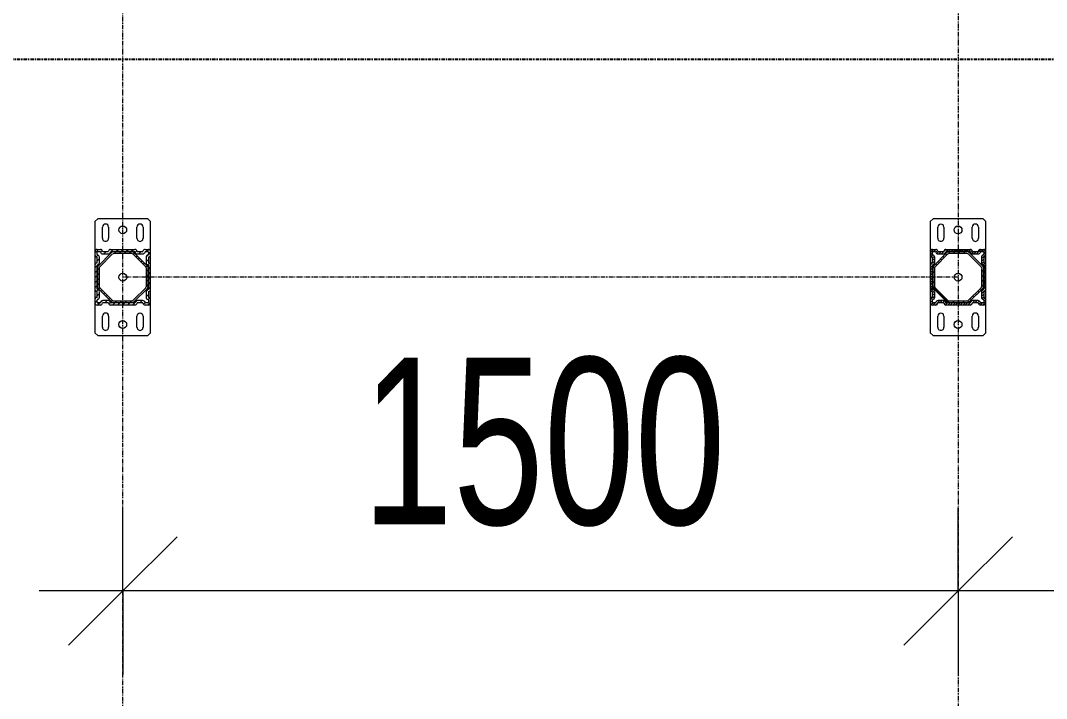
# Model space of a CAD drawing. Header units: millimetres. Extents: x 2179 to 44859, y 3478 to 159868.
# Drawn here: x 32828 to 34670, y 145841 to 147060 of the extents above; entities that cross this region are included whole.
import ezdxf

# ---------------------------------------------------------------- set-up
doc = ezdxf.new("R2010")
doc.units = ezdxf.units.MM
doc.linetypes.add('1_Čerchovaná 6_0mm', pattern=[12, 6, -3, 0, -3])
doc.linetypes.add('IMPORT-PHANTOM2', pattern=[14.732, 8.128, -1.524, 1.016, -1.524, 1.016, -1.524])
for name, color, linetype, lineweight in [('0-1', 7, 'IMPORT-PHANTOM2', 9), ('0-2', 7, 'Continuous', 9), ('2966-1_navrh dispozice stroju-HK_dwg-1', 7, 'Continuous', 9), ('A-ANNO-DIMS', 7, 'Continuous', 9), ('A-ANNO-DIMS-150', 7, 'Continuous', 9)]:
    doc.layers.add(name, color=color, linetype=linetype, lineweight=lineweight)
doc.layers.add('S-GRID-1', color=9, linetype='1_Čerchovaná 6_0mm', lineweight=25, true_color=0x808080)
doc.styles.add('Arial_1', font='arial.ttf', dxfattribs={"width": 0.7, "height": 300})
doc.dimstyles.new('Vnitřní_-_průhledné', dxfattribs={"dimscale": 304.8, "dimtxt": 306.07782, "dimasz": 0.639764, "dimexe": 0.492126, "dimexo": 0.0625, "dimgap": 0.098425, "dimtad": 1, "dimdec": 0, "dimrnd": 5, "dimzin": 0, "dimdsep": 46, "dimtxsty": 'Arial_1', "dimblk1": 'OBLIQUE', "dimblk2": 'OBLIQUE', "dimsah": 1, "dimcen": 0.09, "dimdle": 0.492126, "dimazin": 0, "dimtfac": 1, "dimtdec": 4, "dimtix": 1, "dimtmove": 0, "dimatfit": 3, "dimfxl": 0.492126, "dimfxlon": 1, "dimtvp": 1, "dimtolj": 1, "dimtzin": 0, "dimarcsym": 2})

# ---------------------------------------------------------------- blocks, each defined once
blk = doc.blocks.new('2966-1_navrh dispozice stroju-HK_dwg__X1479-903054-1NP _ stroje - KOTVÍCÍ BODY')
at = {"layer": '0-2'}
for p, q in [((-23587.5, 16895.5), (-23589.6, 16897.6)), ((-23583, 16900), (-23585.1, 16902.1)), ((-23578.5, 16904.4), (-23580.6, 16906.6)), ((-23570.5, 16905.4), (-23573.5, 16908.4)), ((-23561.5, 16905.4), (-23564.5, 16908.4)), ((-23552.6, 16905.4), (-23555.6, 16908.4)), ((-23543.5, 16905.4), (-23546.6, 16908.4)), ((-23602.4, 16874.5), (-23605.4, 16877.5)), ((-23601, 16882), (-23603.1, 16884.1)), ((-23596.5, 16886.5), (-23598.6, 16888.6)), ((-23592, 16891), (-23594.1, 16893.1)), ((-23514.4, 16876.3), (-23517.4, 16879.3)), ((-23602.4, 16865.5), (-23605.4, 16868.5)), ((-23602.4, 16856.5), (-23605.4, 16859.5)), ((-23514.4, 16867.3), (-23517.4, 16870.3)), ((-23514.4, 16858.3), (-23517.4, 16861.3)), ((-23602.4, 16847.5), (-23605.4, 16850.5)), ((-23520.8, 16837.7), (-23522.9, 16839.9)), ((-23516.3, 16842.2), (-23518.4, 16844.4)), ((-23514.4, 16849.3), (-23517.4, 16852.3)), ((-23572.3, 16817.4), (-23575.3, 16820.4)), ((-23563.4, 16817.4), (-23566.4, 16820.4)), ((-23554.4, 16817.4), (-23557.4, 16820.4)), ((-23545.4, 16817.4), (-23548.4, 16820.4)), ((-23538.7, 16819.8), (-23540.9, 16821.9)), ((-23534.2, 16824.3), (-23536.4, 16826.4)), ((-23529.8, 16828.7), (-23531.9, 16830.9)), ((-23525.3, 16833.2), (-23527.4, 16835.4))]:
    blk.add_line(p, q, dxfattribs=at)
blk = doc.blocks.new('2966-1_navrh dispozice stroju-HK_dwg__X1480-903055-1NP _ stroje - KOTVÍCÍ BODY')
at = {"layer": '0-2'}
for p, q in [((-23601, 16908.9), (-23605, 16912.9)), ((-23574, 16908.9), (-23578, 16912.9)), ((-23565, 16908.9), (-23569, 16912.9)), ((-23556.1, 16908.9), (-23560.1, 16912.9)), ((-23547.1, 16908.9), (-23551.1, 16912.9)), ((-23534.1, 16905), (-23542.1, 16912.9)), ((-23509.9, 16907.7), (-23515.2, 16912.9)), ((-23605.9, 16904.9), (-23609.9, 16908.9)), ((-23601.9, 16891.9), (-23605.9, 16895.9)), ((-23597.2, 16905.2), (-23599.7, 16907.7)), ((-23588, 16904.9), (-23592, 16908.9)), ((-23582, 16907.9), (-23585.1, 16911)), ((-23525.1, 16904.9), (-23529.1, 16908.9)), ((-23519.7, 16908.5), (-23522.7, 16911.5)), ((-23513.9, 16893.7), (-23517.9, 16897.7)), ((-23511.3, 16900.1), (-23514.3, 16903.1)), ((-23605.9, 16878), (-23609.9, 16882)), ((-23604.2, 16885.3), (-23607.4, 16888.4)), ((-23509.9, 16880.7), (-23517.9, 16888.7)), ((-23509.9, 16871.8), (-23513.9, 16875.8)), ((-23605.9, 16869), (-23609.9, 16873)), ((-23605.9, 16860), (-23609.9, 16864)), ((-23509.9, 16862.8), (-23513.9, 16866.8)), ((-23509.9, 16853.8), (-23513.9, 16857.8)), ((-23605.9, 16851), (-23609.9, 16855)), ((-23605.9, 16842), (-23609.9, 16846)), ((-23602.1, 16838.3), (-23604.6, 16840.8)), ((-23511.8, 16837.8), (-23514.9, 16840.9)), ((-23509.9, 16844.8), (-23513.9, 16848.8)), ((-23604.9, 16823), (-23608, 16826.2)), ((-23601.9, 16829.1), (-23605.9, 16833.1)), ((-23589.8, 16816.9), (-23593.8, 16820.9)), ((-23582.1, 16818.2), (-23584.6, 16820.7)), ((-23526.9, 16816.9), (-23530.9, 16820.9)), ((-23513.9, 16830.9), (-23517.9, 16834.9)), ((-23515.1, 16823.1), (-23517.7, 16825.7)), ((-23509.9, 16817.9), (-23513.9, 16821.9)), ((-23603.8, 16812.9), (-23609.9, 16819.1)), ((-23596.7, 16814.9), (-23599.8, 16818)), ((-23576.8, 16812.9), (-23580.8, 16816.9)), ((-23567.8, 16812.9), (-23571.8, 16816.9)), ((-23558.9, 16812.9), (-23562.9, 16816.9)), ((-23549.9, 16812.9), (-23553.9, 16816.9)), ((-23540.9, 16812.9), (-23544.9, 16816.9)), ((-23534.4, 16815.4), (-23537.6, 16818.6)), ((-23513.9, 16812.9), (-23517.9, 16816.9))]:
    blk.add_line(p, q, dxfattribs=at)
blk = doc.blocks.new('2966-1_navrh dispozice stroju-HK_dwg__X1483-903058-1NP _ stroje - KOTVÍCÍ BODY')
at = {"layer": '0-2'}
for p, q in [((-23572.8, 18405.4), (-23569.8, 18408.4)), ((-23563.8, 18405.4), (-23560.8, 18408.4)), ((-23554.8, 18405.4), (-23551.8, 18408.4)), ((-23545.9, 18405.4), (-23542.9, 18408.4)), ((-23539.6, 18402.7), (-23537.5, 18404.9)), ((-23535.1, 18398.3), (-23533, 18400.4)), ((-23530.6, 18393.8), (-23528.5, 18395.9)), ((-23526.1, 18389.3), (-23524, 18391.4)), ((-23521.6, 18384.8), (-23519.5, 18386.9)), ((-23605.4, 18372.9), (-23602.4, 18375.9)), ((-23517.5, 18379.9), (-23515.1, 18382.4)), ((-23517.4, 18371.1), (-23514.4, 18374.1)), ((-23605.4, 18363.9), (-23602.4, 18366.9)), ((-23605.4, 18354.9), (-23602.4, 18357.9)), ((-23517.4, 18362.1), (-23514.4, 18365.1)), ((-23517.4, 18353.1), (-23514.4, 18356.1)), ((-23605.4, 18345.9), (-23602.4, 18348.9)), ((-23601.8, 18340.5), (-23599.7, 18342.6)), ((-23597.3, 18336), (-23595.2, 18338.1)), ((-23592.8, 18331.5), (-23590.7, 18333.7)), ((-23544.1, 18317.4), (-23514.4, 18347.1)), ((-23588.3, 18327), (-23586.2, 18329.2)), ((-23583.9, 18322.6), (-23581.7, 18324.7)), ((-23579.3, 18318.1), (-23576.8, 18320.6)), ((-23571, 18317.4), (-23568, 18320.4)), ((-23562, 18317.4), (-23559, 18320.4)), ((-23553, 18317.4), (-23550, 18320.4))]:
    blk.add_line(p, q, dxfattribs=at)
blk = doc.blocks.new('2966-1_navrh dispozice stroju-HK_dwg__X1484-903059-1NP _ stroje - KOTVÍCÍ BODY')
at = {"layer": '0-2'}
for p, q in [((-23605.9, 18404.6), (-23609.9, 18408.6)), ((-23605.5, 18408.7), (-23608.6, 18411.8)), ((-23601.3, 18408.9), (-23605.3, 18412.9)), ((-23592.8, 18404.9), (-23600.8, 18412.9)), ((-23597.7, 18405.4), (-23599.5, 18407.2)), ((-23588.3, 18404.9), (-23592.3, 18408.9)), ((-23584.2, 18405.3), (-23587.8, 18408.9)), ((-23582.1, 18407.7), (-23585.2, 18410.8)), ((-23578.8, 18408.9), (-23582.7, 18412.8)), ((-23574.3, 18408.9), (-23578.3, 18412.9)), ((-23569.8, 18408.9), (-23573.8, 18412.9)), ((-23565.3, 18408.9), (-23569.3, 18412.9)), ((-23560.9, 18408.9), (-23564.9, 18412.9)), ((-23556.4, 18408.9), (-23560.4, 18412.9)), ((-23551.9, 18408.9), (-23555.9, 18412.9)), ((-23547.4, 18408.9), (-23551.4, 18412.9)), ((-23542.9, 18408.9), (-23546.9, 18412.9)), ((-23534.5, 18405), (-23542.4, 18412.9)), ((-23529.9, 18404.9), (-23537.9, 18412.9)), ((-23525.4, 18404.9), (-23529.4, 18408.9)), ((-23521.6, 18405.6), (-23524.9, 18408.9)), ((-23519.9, 18408.4), (-23522.9, 18411.4)), ((-23516, 18408.9), (-23519.9, 18412.9)), ((-23509.9, 18407.4), (-23515.5, 18412.9)), ((-23509.9, 18402.9), (-23513.9, 18406.9)), ((-23601.9, 18396.1), (-23609.9, 18404.1)), ((-23604.4, 18385.2), (-23607.6, 18388.3)), ((-23601.9, 18391.6), (-23605.9, 18395.6)), ((-23602.2, 18387.4), (-23605.9, 18391.1)), ((-23602.8, 18401.5), (-23603.4, 18402.1)), ((-23513.9, 18393.4), (-23517.9, 18397.4)), ((-23509.9, 18385), (-23517.9, 18392.9)), ((-23509.9, 18380.4), (-23517.9, 18388.4)), ((-23513.9, 18397.9), (-23517.2, 18401.2)), ((-23511.5, 18400), (-23514.5, 18403)), ((-23605.9, 18377.7), (-23609.9, 18381.7)), ((-23605.9, 18373.2), (-23609.9, 18377.2)), ((-23605.9, 18368.7), (-23609.9, 18372.7)), ((-23605.9, 18364.2), (-23609.9, 18368.2)), ((-23605.9, 18382.2), (-23609.7, 18385.9)), ((-23509.9, 18376), (-23513.9, 18380)), ((-23509.9, 18371.5), (-23513.9, 18375.5)), ((-23509.9, 18367), (-23513.9, 18371)), ((-23605.9, 18359.7), (-23609.9, 18363.7)), ((-23605.9, 18355.2), (-23609.9, 18359.2)), ((-23605.9, 18350.7), (-23609.9, 18354.7)), ((-23605.9, 18346.2), (-23609.9, 18350.2)), ((-23509.9, 18362.5), (-23513.9, 18366.5)), ((-23509.9, 18358), (-23513.9, 18362)), ((-23509.9, 18353.5), (-23513.9, 18357.5)), ((-23509.9, 18349), (-23513.9, 18353)), ((-23605.9, 18341.7), (-23609.9, 18345.7)), ((-23601.9, 18333.2), (-23609.9, 18341.2)), ((-23601.9, 18328.8), (-23605.9, 18332.8)), ((-23602, 18337.8), (-23605.1, 18340.9)), ((-23513.9, 18330.6), (-23517.9, 18334.6)), ((-23513.9, 18335.1), (-23517.5, 18338.7)), ((-23512, 18337.6), (-23515.1, 18340.8)), ((-23509.9, 18344.5), (-23513.9, 18348.5)), ((-23510, 18340.2), (-23513.9, 18344)), ((-23605.9, 18319.3), (-23609.9, 18323.2)), ((-23604, 18312.9), (-23609.9, 18318.8)), ((-23605.1, 18323), (-23608.2, 18326)), ((-23602.5, 18324.8), (-23605.9, 18328.3)), ((-23599.6, 18313), (-23603.6, 18316.9)), ((-23596.8, 18314.7), (-23599.9, 18317.7)), ((-23594.6, 18316.9), (-23598, 18320.4)), ((-23590.1, 18316.9), (-23594.1, 18320.9)), ((-23581.6, 18312.9), (-23589.6, 18320.9)), ((-23581.9, 18317.8), (-23585, 18320.9)), ((-23577.1, 18312.9), (-23581.1, 18317)), ((-23572.6, 18312.9), (-23576.6, 18316.9)), ((-23568.1, 18312.9), (-23572.1, 18316.9)), ((-23563.6, 18312.9), (-23567.6, 18316.9)), ((-23559.1, 18312.9), (-23563.1, 18316.9)), ((-23554.7, 18312.9), (-23558.7, 18316.9)), ((-23550.2, 18312.9), (-23554.2, 18316.9)), ((-23545.7, 18312.9), (-23549.7, 18316.9)), ((-23541.2, 18312.9), (-23545.2, 18316.9)), ((-23536.9, 18313.2), (-23540.7, 18316.9)), ((-23534.5, 18315.2), (-23537.7, 18318.4)), ((-23531.7, 18316.9), (-23535.4, 18320.7)), ((-23527.2, 18316.9), (-23531.2, 18320.9)), ((-23518.7, 18312.9), (-23526.7, 18320.9)), ((-23520.8, 18319.5), (-23521.3, 18320)), ((-23514.2, 18312.9), (-23518.2, 18316.9)), ((-23509.9, 18322.1), (-23517.9, 18330.1)), ((-23515.6, 18323.3), (-23517.5, 18325.2)), ((-23511, 18314.2), (-23514.1, 18317.3)), ((-23509.9, 18317.6), (-23513.9, 18321.6))]:
    blk.add_line(p, q, dxfattribs=at)
blk = doc.blocks.new('2966-1_navrh dispozice stroju-HK_dwg-867852-1NP _ stroje - KOTVÍCÍ BODY')
at = {"layer": '0-1'}
blk.add_line((-10732.1, 27876.3), (-11504.9, 26590.7), dxfattribs=at)
at = {"layer": '0-1', "flags": 128}
blk.add_lwpolyline([(-12082, 28687.7), (-4082.9, 23879.4), (-4858.3, 22595.4), (-12854.8, 27402.1), (-12082, 28687.7), (-11482.8, 29684.5)], dxfattribs=at)
at = {"layer": '0-2'}
for p, q in [((-10790.5, 27954), (-10773.3, 27943.7)), ((-10779, 27934.2), (-10796.1, 27944.5)), ((-10757.8, 27922.9), (-10753.4, 27930.3)), ((-10754.3, 27936.5), (-10751.3, 27941.5)), ((-10750.4, 27935.1), (-10748.4, 27938.6)), ((-10747, 27938.9), (-10743.5, 27936.8)), ((-10741.4, 27930.9), (-10732.7, 27925.7)), ((-10738.7, 27933.9), (-10731.3, 27929.5)), ((-10786.2, 27883.4), (-10763.7, 27920.7)), ((-10782.4, 27882), (-10760.7, 27918)), ((-10762.3, 27914.5), (-10780, 27885)), ((-10760.3, 27911.9), (-10776.8, 27884.5)), ((-10726.4, 27924.6), (-10759.8, 27916.3)), ((-10726.9, 27921.4), (-10757.9, 27913.7)), ((-10754.7, 27920.2), (-10749.5, 27928.8)), ((-10726.5, 27926.6), (-10690.4, 27904.9)), ((-10696.6, 27904.5), (-10723.9, 27920.9)), ((-10693.9, 27906.4), (-10723.4, 27924.2)), ((-10822.4, 27900.8), (-10805.3, 27890.5)), ((-10687, 27871.1), (-10694.7, 27902.1)), ((-10683.8, 27870.6), (-10692.1, 27904)), ((-10688.2, 27898.9), (-10679.6, 27893.7)), ((-10685.5, 27902), (-10678.2, 27897.5)), ((-10673.3, 27894.6), (-10669.9, 27892.5)), ((-10620.7, 27867.6), (-10666.9, 27895.5)), ((-10810.9, 27881.1), (-10828.1, 27891.4)), ((-10789.7, 27869.7), (-10785.3, 27877.1)), ((-10786.7, 27867), (-10781.5, 27875.7)), ((-10780.4, 27882), (-10772.1, 27848.6)), ((-10777.2, 27881.5), (-10769.5, 27850.6)), ((-10677.5, 27885.6), (-10682.8, 27876.9)), ((-10674.5, 27882.9), (-10678.9, 27875.5)), ((-10669.5, 27891.2), (-10671.6, 27887.7)), ((-10665.6, 27890), (-10668.6, 27885)), ((-10798.7, 27862.6), (-10795.7, 27867.6)), ((-10794.7, 27861.4), (-10792.6, 27864.9)), ((-10790.9, 27858), (-10794.4, 27860.1)), ((-10776, 27853.7), (-10784.7, 27858.9)), ((-10703.9, 27840.7), (-10687.5, 27868.1)), ((-10681.8, 27870.6), (-10703.5, 27834.6)), ((-10702, 27838.1), (-10684.3, 27867.6)), ((-10678, 27869.2), (-10700.5, 27831.9)), ((-10641.8, 27851.8), (-10659, 27862.1)), ((-10653.3, 27871.5), (-10636.2, 27861.2)), ((-10778.7, 27850.6), (-10786.1, 27855.1)), ((-10737.8, 27826), (-10773.9, 27847.7)), ((-10770.3, 27846.2), (-10740.8, 27828.5)), ((-10767.7, 27848.1), (-10740.3, 27831.7)), ((-10737.3, 27831.2), (-10706.4, 27838.9)), ((-10737.8, 27828), (-10704.4, 27836.3)), ((-10725.6, 27818.7), (-10732.9, 27823.1)), ((-10722.9, 27821.7), (-10731.5, 27826.9)), ((-10709.5, 27832.4), (-10714.7, 27823.8)), ((-10706.4, 27829.7), (-10710.9, 27822.4)), ((-10717.2, 27813.7), (-10720.7, 27815.8)), ((-10713.8, 27817.5), (-10715.9, 27814)), ((-10710, 27816.1), (-10713, 27811.1)), ((-10673.8, 27798.7), (-10690.9, 27809)), ((-10685.3, 27818.4), (-10668.1, 27808.1)), ((-11551.8, 26648.6), (-11568.9, 26658.9)), ((-11563.2, 26668.3), (-11546.1, 26658)), ((-11530.6, 26637.3), (-11526.1, 26644.6)), ((-11527.5, 26634.6), (-11522.3, 26643.2)), ((-11527.1, 26650.9), (-11524.1, 26655.9)), ((-11523.2, 26649.5), (-11521.2, 26653)), ((-11519.8, 26653.3), (-11516.3, 26651.2)), ((-11514.2, 26645.3), (-11505.5, 26640.1)), ((-11511.5, 26648.3), (-11504.1, 26643.9)), ((-11499.3, 26641), (-11463.2, 26619.3)), ((-11559, 26597.8), (-11536.5, 26635.1)), ((-11555.2, 26596.3), (-11533.5, 26632.4)), ((-11535, 26628.9), (-11552.8, 26599.4)), ((-11533.1, 26626.3), (-11549.6, 26598.9)), ((-11499.2, 26639), (-11532.6, 26630.7)), ((-11499.7, 26635.8), (-11530.7, 26628.1)), ((-11469.3, 26618.9), (-11496.7, 26635.3)), ((-11466.7, 26620.8), (-11496.2, 26638.5)), ((-11583.7, 26595.5), (-11600.8, 26605.8)), ((-11595.2, 26615.2), (-11578, 26604.9)), ((-11459.8, 26585.5), (-11467.5, 26616.4)), ((-11456.6, 26585), (-11464.9, 26618.4)), ((-11461, 26613.3), (-11452.4, 26608.1)), ((-11458.3, 26616.4), (-11451, 26611.9)), ((-11446.1, 26609), (-11442.6, 26606.9)), ((-11442.3, 26605.6), (-11444.4, 26602.1)), ((-11438.4, 26604.4), (-11441.3, 26599.4)), ((-11562.5, 26584.1), (-11558.1, 26591.5)), ((-11559.5, 26581.4), (-11554.3, 26590.1)), ((-11553.2, 26596.4), (-11544.9, 26563)), ((-11550, 26595.9), (-11542.3, 26564.9)), ((-11454.6, 26585), (-11476.3, 26549)), ((-11450.3, 26600), (-11455.5, 26591.3)), ((-11447.3, 26597.3), (-11451.7, 26589.9)), ((-11426.1, 26585.9), (-11409, 26575.6)), ((-11571.5, 26577), (-11568.5, 26582)), ((-11567.5, 26575.8), (-11565.4, 26579.3)), ((-11563.7, 26572.4), (-11567.2, 26574.5)), ((-11551.5, 26565), (-11558.9, 26569.5)), ((-11548.8, 26568.1), (-11557.4, 26573.3)), ((-11476.7, 26555.1), (-11460.3, 26582.5)), ((-11474.8, 26552.5), (-11457.1, 26582)), ((-11450.8, 26583.6), (-11473.3, 26546.2)), ((-11414.6, 26566.2), (-11431.8, 26576.5)), ((-11510.6, 26540.4), (-11546.6, 26562.1)), ((-11543.1, 26560.6), (-11513.6, 26542.8)), ((-11540.5, 26562.5), (-11513.1, 26546.1)), ((-11510.6, 26542.4), (-11477.2, 26550.7)), ((-11510.1, 26545.6), (-11479.2, 26553.3)), ((-11498.4, 26533.1), (-11505.7, 26537.5)), ((-11495.6, 26536.1), (-11504.3, 26541.3)), ((-11490, 26528.1), (-11493.5, 26530.2)), ((-11486.6, 26531.9), (-11488.7, 26528.4)), ((-11482.3, 26546.8), (-11487.5, 26538.2)), ((-11482.8, 26530.5), (-11485.8, 26525.5)), ((-11479.2, 26544.1), (-11483.7, 26536.7)), ((-11458.1, 26532.8), (-11440.9, 26522.5)), ((-11446.6, 26513), (-11463.7, 26523.3))]:
    blk.add_line(p, q, dxfattribs=at)
at = {"layer": '0-2', "flags": 128}
for points in [[(-10740.8, 27939.9), (-10745.8, 27942.9), (-10792.1, 27970.7), (-10798.9, 27969), (-10845.3, 27891.8), (-10843.6, 27885), (-10797.3, 27857.1), (-10792.3, 27854.2), (-10776.6, 27844.7), (-10739.2, 27822.2), (-10723.4, 27812.7), (-10718.5, 27809.8), (-10672.2, 27781.9), (-10665.3, 27783.6), (-10618.9, 27860.8), (-10620.7, 27867.6)], [(-10687.7, 27907.9), (-10725, 27930.4), (-10740.8, 27939.9)], [(-10666.9, 27895.5), (-10671.9, 27898.4), (-10687.7, 27907.9)]]:
    blk.add_lwpolyline(points, dxfattribs=at)
blk.add_lwpolyline([(-11513.6, 26654.3), (-11518.6, 26657.2), (-11564.9, 26685.1), (-11571.7, 26683.4), (-11618.1, 26606.2), (-11616.4, 26599.4), (-11570.1, 26571.5), (-11565.1, 26568.6), (-11549.4, 26559.1), (-11512, 26536.6), (-11496.2, 26527.1), (-11491.2, 26524.1), (-11445, 26496.3), (-11438.1, 26498), (-11391.7, 26575.2), (-11393.4, 26582), (-11439.7, 26609.8), (-11444.7, 26612.8), (-11460.5, 26622.3), (-11497.8, 26644.8)], close=True, dxfattribs=at)
at = {"layer": '0-2'}
for centre in [(-10805, 27920.1), (-10732.1, 27876.3), (-10659.3, 27832.5), (-11577.8, 26634.5), (-11504.9, 26590.7), (-11432.1, 26546.9)]:
    blk.add_circle(centre, 7, dxfattribs=at)
for centre, radius, start, end in [((-10793.3, 27949.2), 5.5, 58.9896, 238.9896), ((-10776.1, 27938.9), 5.5, 238.9896, 58.9896), ((-10750.8, 27934.5), 4, 148.9896, 227.4527), ((-10754.2, 27930.8), 1, 328.9896, 47.4527), ((-10747.8, 27939.4), 4, 58.9896, 148.9896), ((-10749.6, 27934.6), 1, 148.9896, 227.4527), ((-10753, 27930.9), 4, 328.9896, 47.4527), ((-10747.5, 27938.1), 1, 58.9896, 148.9896), ((-10744, 27936), 1, 340.5266, 58.9896), ((-10739.3, 27934.3), 4, 160.5266, 238.9896), ((-10742.9, 27936.4), 4, 340.5266, 58.9896), ((-10738.2, 27934.8), 1, 160.5266, 238.9896), ((-10730.8, 27930.3), 1, 238.9896, 317.4527), ((-10727.1, 27927), 4, 58.9896, 137.4527), ((-10760.3, 27918.7), 4, 70.5266, 148.9896), ((-10758.8, 27912.4), 4, 103.9896, 148.9896), ((-10759.8, 27917.5), 1, 70.5266, 148.9896), ((-10756.9, 27909.8), 4, 103.9896, 148.9896), ((-10758.2, 27922.2), 4, 250.5266, 328.9896), ((-10758.6, 27923.4), 1, 250.5266, 328.9896), ((-10730.7, 27929.1), 4, 238.9896, 317.4527), ((-10727, 27925.7), 1, 58.9896, 137.4527), ((-10726, 27917.5), 4, 58.9896, 103.9896), ((-10725.5, 27920.7), 4, 58.9896, 103.9896), ((-10825.2, 27896.1), 5.5, 58.9896, 238.9896), ((-10698.6, 27901.1), 4, 13.9896, 58.9896), ((-10696, 27903), 4, 13.9896, 58.9896), ((-10690.9, 27904), 1, 340.5266, 58.9896), ((-10686.2, 27902.4), 4, 160.5266, 238.9896), ((-10689.7, 27904.5), 4, 340.5266, 58.9896), ((-10685, 27902.8), 1, 160.5266, 238.9896), ((-10677.5, 27897.2), 4, 238.9896, 317.4527), ((-10677.6, 27898.4), 1, 238.9896, 317.4527), ((-10674, 27895), 4, 58.9896, 137.4527), ((-10673.8, 27893.8), 1, 58.9896, 137.4527), ((-10669, 27892), 4, 328.9896, 58.9896), ((-10808.1, 27885.8), 5.5, 238.9896, 58.9896), ((-10782.8, 27881.3), 4, 148.9896, 227.4527), ((-10786.2, 27877.6), 1, 328.9896, 47.4527), ((-10781.5, 27881.4), 1, 148.9896, 227.4527), ((-10784.9, 27877.8), 4, 328.9896, 47.4527), ((-10776.5, 27883), 4, 148.9896, 193.9896), ((-10773.3, 27882.5), 4, 148.9896, 193.9896), ((-10679.3, 27874.8), 4, 148.9896, 227.4527), ((-10678.1, 27875), 1, 148.9896, 227.4527), ((-10674.1, 27883.5), 4, 70.5266, 148.9896), ((-10673.6, 27882.3), 1, 70.5266, 148.9896), ((-10672, 27887.1), 4, 250.5266, 328.9896), ((-10672.5, 27888.2), 1, 250.5266, 328.9896), ((-10670.4, 27891.7), 1, 328.9896, 58.9896), ((-10795.2, 27860.6), 4, 148.9896, 238.9896), ((-10792.3, 27865.5), 4, 70.5266, 148.9896), ((-10793.9, 27860.9), 1, 148.9896, 238.9896), ((-10791.8, 27864.4), 1, 70.5266, 148.9896), ((-10790.1, 27869.1), 4, 250.5266, 328.9896), ((-10790.6, 27870.3), 1, 250.5266, 328.9896), ((-10790.4, 27858.8), 1, 238.9896, 317.4527), ((-10786.7, 27855.5), 4, 58.9896, 137.4527), ((-10690.9, 27870.1), 4, 328.9896, 13.9896), ((-10687.7, 27869.7), 4, 328.9896, 13.9896), ((-10682.7, 27871.2), 1, 328.9896, 47.4527), ((-10681.5, 27871.3), 4, 328.9896, 47.4527), ((-10656.2, 27866.8), 5.5, 58.9896, 238.9896), ((-10639, 27856.5), 5.5, 238.9896, 58.9896), ((-10790.3, 27857.6), 4, 238.9896, 317.4527), ((-10786.6, 27854.2), 1, 58.9896, 137.4527), ((-10779.2, 27849.8), 1, 340.5266, 58.9896), ((-10774.5, 27848.1), 4, 160.5266, 238.9896), ((-10778.1, 27850.2), 4, 340.5266, 58.9896), ((-10773.3, 27848.6), 1, 160.5266, 238.9896), ((-10768.2, 27849.6), 4, 193.9896, 238.9896), ((-10765.6, 27851.5), 4, 193.9896, 238.9896), ((-10707.3, 27842.8), 4, 283.9896, 328.9896), ((-10705.4, 27840.2), 4, 283.9896, 328.9896), ((-10738.8, 27831.9), 4, 238.9896, 283.9896), ((-10738.3, 27835.1), 4, 238.9896, 283.9896), ((-10737.1, 27825.6), 4, 238.9896, 317.4527), ((-10737.3, 27826.9), 1, 238.9896, 317.4527), ((-10733.6, 27823.5), 4, 58.9896, 137.4527), ((-10733.4, 27822.3), 1, 58.9896, 137.4527), ((-10724.9, 27818.3), 4, 340.5266, 58.9896), ((-10711.3, 27821.7), 4, 148.9896, 227.4527), ((-10710, 27821.8), 1, 148.9896, 227.4527), ((-10713.4, 27818.2), 4, 328.9896, 47.4527), ((-10706.1, 27830.4), 4, 70.5266, 148.9896), ((-10705.6, 27829.2), 1, 70.5266, 148.9896), ((-10703.9, 27833.9), 4, 250.5266, 328.9896), ((-10704.4, 27835.1), 1, 250.5266, 328.9896), ((-10688.1, 27813.7), 5.5, 58.9896, 238.9896), ((-10726.1, 27817.8), 1, 340.5266, 58.9896), ((-10721.4, 27816.2), 4, 160.5266, 238.9896), ((-10720.2, 27816.6), 1, 160.5266, 238.9896), ((-10716.4, 27813.2), 4, 238.9896, 328.9896), ((-10716.7, 27814.6), 1, 238.9896, 328.9896), ((-10714.6, 27818), 1, 328.9896, 47.4527), ((-10671, 27803.4), 5.5, 238.9896, 58.9896), ((-11566.1, 26663.6), 5.5, 58.9896, 238.9896), ((-11548.9, 26653.3), 5.5, 238.9896, 58.9896), ((-11523.6, 26648.8), 4, 148.9896, 227.4527), ((-11527, 26645.2), 1, 328.9896, 47.4527), ((-11520.6, 26653.8), 4, 58.9896, 148.9896), ((-11522.4, 26649), 1, 148.9896, 227.4527), ((-11525.8, 26645.3), 4, 328.9896, 47.4527), ((-11520.3, 26652.4), 1, 58.9896, 148.9896), ((-11516.8, 26650.4), 1, 340.5266, 58.9896), ((-11512.1, 26648.7), 4, 160.5266, 238.9896), ((-11515.7, 26650.8), 4, 340.5266, 58.9896), ((-11510.9, 26649.2), 1, 160.5266, 238.9896), ((-11503.5, 26643.5), 4, 238.9896, 317.4527), ((-11503.6, 26644.7), 1, 238.9896, 317.4527), ((-11499.9, 26641.3), 4, 58.9896, 137.4527), ((-11499.8, 26640.1), 1, 58.9896, 137.4527), ((-11533.1, 26633.1), 4, 70.5266, 148.9896), ((-11531.6, 26626.8), 4, 103.9896, 148.9896), ((-11532.6, 26631.9), 1, 70.5266, 148.9896), ((-11529.7, 26624.2), 4, 103.9896, 148.9896), ((-11531, 26636.6), 4, 250.5266, 328.9896), ((-11531.4, 26637.8), 1, 250.5266, 328.9896), ((-11498.7, 26631.9), 4, 58.9896, 103.9896), ((-11498.3, 26635.1), 4, 58.9896, 103.9896), ((-11462.5, 26618.9), 4, 340.5266, 58.9896), ((-11598, 26610.5), 5.5, 58.9896, 238.9896), ((-11580.9, 26600.2), 5.5, 238.9896, 58.9896), ((-11471.4, 26615.5), 4, 13.9896, 58.9896), ((-11468.8, 26617.4), 4, 13.9896, 58.9896), ((-11463.7, 26618.4), 1, 340.5266, 58.9896), ((-11459, 26616.7), 4, 160.5266, 238.9896), ((-11457.8, 26617.2), 1, 160.5266, 238.9896), ((-11450.3, 26611.5), 4, 238.9896, 317.4527), ((-11450.4, 26612.8), 1, 238.9896, 317.4527), ((-11446.8, 26609.4), 4, 58.9896, 137.4527), ((-11446.6, 26608.2), 1, 58.9896, 137.4527), ((-11443.2, 26606.1), 1, 328.9896, 58.9896), ((-11441.8, 26606.4), 4, 328.9896, 58.9896), ((-11555.6, 26595.7), 4, 148.9896, 227.4527), ((-11558.9, 26592), 1, 328.9896, 47.4527), ((-11554.3, 26595.8), 1, 148.9896, 227.4527), ((-11557.7, 26592.2), 4, 328.9896, 47.4527), ((-11549.3, 26597.3), 4, 148.9896, 193.9896), ((-11546.1, 26596.9), 4, 148.9896, 193.9896), ((-11463.7, 26584.5), 4, 328.9896, 13.9896), ((-11460.5, 26584), 4, 328.9896, 13.9896), ((-11452.1, 26589.2), 4, 148.9896, 227.4527), ((-11455.5, 26585.6), 1, 328.9896, 47.4527), ((-11450.9, 26589.4), 1, 148.9896, 227.4527), ((-11454.3, 26585.7), 4, 328.9896, 47.4527), ((-11446.9, 26597.9), 4, 70.5266, 148.9896), ((-11446.4, 26596.7), 1, 70.5266, 148.9896), ((-11444.8, 26601.4), 4, 250.5266, 328.9896), ((-11445.2, 26602.6), 1, 250.5266, 328.9896), ((-11428.9, 26581.2), 5.5, 58.9896, 238.9896), ((-11568, 26575), 4, 148.9896, 238.9896), ((-11565, 26579.9), 4, 70.5266, 148.9896), ((-11566.7, 26575.3), 1, 148.9896, 238.9896), ((-11564.6, 26578.8), 1, 70.5266, 148.9896), ((-11563.1, 26572), 4, 238.9896, 317.4527), ((-11562.9, 26583.5), 4, 250.5266, 328.9896), ((-11563.4, 26584.7), 1, 250.5266, 328.9896), ((-11563.2, 26573.2), 1, 238.9896, 317.4527), ((-11559.5, 26569.8), 4, 58.9896, 137.4527), ((-11559.4, 26568.6), 1, 58.9896, 137.4527), ((-11550.8, 26564.6), 4, 340.5266, 58.9896), ((-11411.8, 26570.9), 5.5, 238.9896, 58.9896), ((-11552, 26564.2), 1, 340.5266, 58.9896), ((-11547.3, 26562.5), 4, 160.5266, 238.9896), ((-11546.1, 26563), 1, 160.5266, 238.9896), ((-11541, 26564), 4, 193.9896, 238.9896), ((-11538.4, 26565.9), 4, 193.9896, 238.9896), ((-11478.9, 26544.8), 4, 70.5266, 148.9896), ((-11480.1, 26557.2), 4, 283.9896, 328.9896), ((-11477.2, 26549.5), 1, 250.5266, 328.9896), ((-11478.2, 26554.6), 4, 283.9896, 328.9896), ((-11511.6, 26546.3), 4, 238.9896, 283.9896), ((-11511.1, 26549.5), 4, 238.9896, 283.9896), ((-11509.9, 26540), 4, 238.9896, 317.4527), ((-11510, 26541.3), 1, 238.9896, 317.4527), ((-11506.4, 26537.9), 4, 58.9896, 137.4527), ((-11506.2, 26536.7), 1, 58.9896, 137.4527), ((-11498.9, 26532.2), 1, 340.5266, 58.9896), ((-11494.2, 26530.6), 4, 160.5266, 238.9896), ((-11497.7, 26532.7), 4, 340.5266, 58.9896), ((-11493, 26531), 1, 160.5266, 238.9896), ((-11484.1, 26536.1), 4, 148.9896, 227.4527), ((-11487.4, 26532.4), 1, 328.9896, 47.4527), ((-11482.8, 26536.2), 1, 148.9896, 227.4527), ((-11486.2, 26532.5), 4, 328.9896, 47.4527), ((-11478.4, 26543.6), 1, 70.5266, 148.9896), ((-11476.7, 26548.3), 4, 250.5266, 328.9896), ((-11460.9, 26528.1), 5.5, 58.9896, 238.9896), ((-11489.2, 26527.6), 4, 238.9896, 328.9896), ((-11489.5, 26528.9), 1, 238.9896, 328.9896), ((-11443.7, 26517.8), 5.5, 238.9896, 58.9896)]:
    blk.add_arc(centre, radius, start, end, dxfattribs=at)
at = {"rotation": 328.989640494807}
for name in ['2966-1_navrh dispozice stroju-HK_dwg__X1484-903059-1NP _ stroje - KOTVÍCÍ BODY', '2966-1_navrh dispozice stroju-HK_dwg__X1483-903058-1NP _ stroje - KOTVÍCÍ BODY', '2966-1_navrh dispozice stroju-HK_dwg__X1480-903055-1NP _ stroje - KOTVÍCÍ BODY', '2966-1_navrh dispozice stroju-HK_dwg__X1479-903054-1NP _ stroje - KOTVÍCÍ BODY']:
    blk.add_blockref(name, (0, 0), dxfattribs=at)
blk = doc.blocks.new('DIMBLOCK82-1NP _ stroje - KOTVÍCÍ BODY')
at = {"layer": 'A-ANNO-DIMS-150'}
for p, q in [((34511.3, 146034.6), (34511.3, 146184.6)), ((35674.3, 146034.6), (35674.3, 146184.6)), ((35674.3, 146034.6), (34511.3, 146034.6)), ((34511.3, 146034.6), (34511.3, 145884.6)), ((35674.3, 146034.6), (35674.3, 145884.6))]:
    blk.add_line(p, q, dxfattribs=at)
at = {"layer": 'A-ANNO-DIMS-150', "lineweight": 18}
for p, q in [((34511.3, 146034.6), (34608.8, 146132.1)), ((35674.3, 146034.6), (35771.8, 146132.1)), ((34511.3, 146034.6), (34413.8, 145937.1)), ((35674.3, 146034.6), (35576.8, 145937.1))]:
    blk.add_line(p, q, dxfattribs=at)
at = {"layer": 'A-ANNO-DIMS-150', "color": 0, "insert": (34772.6, 146454), "char_height": 300, "width": 768.491, "attachment_point": 1, "line_spacing_factor": 0.941778, "style": 'Arial_1'}
blk.add_mtext('1165', dxfattribs=at)
blk = doc.blocks.new('_Oblique')
at = {"color": 0, "linetype": 'ByBlock', "lineweight": -2}
blk.add_line((-0.5, -0.5), (0.5, 0.5), dxfattribs=at)
blk = doc.blocks.new('DIMBLOCK83-1NP _ stroje - KOTVÍCÍ BODY')
at = {"layer": 'A-ANNO-DIMS-150'}
for p, q in [((33011.3, 146034.6), (33011.3, 146184.6)), ((34511.3, 146034.6), (34511.3, 146184.6)), ((34511.3, 146034.6), (32861.3, 146034.6)), ((33011.3, 146034.6), (33011.3, 145884.6)), ((34511.3, 146034.6), (34511.3, 145884.6))]:
    blk.add_line(p, q, dxfattribs=at)
at = {"layer": 'A-ANNO-DIMS-150', "lineweight": 18}
for p, q in [((33011.3, 146034.6), (33108.8, 146132.1)), ((34511.3, 146034.6), (34608.8, 146132.1)), ((33011.3, 146034.6), (32913.8, 145937.1)), ((34511.3, 146034.6), (34413.8, 145937.1))]:
    blk.add_line(p, q, dxfattribs=at)
at = {"layer": 'A-ANNO-DIMS-150', "color": 0, "insert": (33441.1, 146454), "char_height": 300, "width": 768.491, "attachment_point": 1, "line_spacing_factor": 0.941778, "style": 'Arial_1'}
blk.add_mtext('1500', dxfattribs=at)

msp = doc.modelspace()

# ---------------------------------------------------------------- linework, layer by layer
at = {"layer": 'S-GRID-1'}
msp.add_line((15251.9, 146990.4), (41989.2, 146990.4), dxfattribs=at)

# ---------------------------------------------------------------- block references
at = {"layer": '2966-1_navrh dispozice stroju-HK_dwg-1', "rotation": 301.0103595051954}
msp.add_blockref('2966-1_navrh dispozice stroju-HK_dwg-867852-1NP _ stroje - KOTVÍCÍ BODY', (16148.3, 123038.5), dxfattribs=at)

# ---------------------------------------------------------------- dimensions: what is measured, and where the dimension line sits
at = {"layer": 'A-ANNO-DIMS'}
for base, p1, p2, override, picture, middle in [((33011.3, 146034.6), (34511.3, 145884.6), (33011.3, 145884.6), {"dimpost": '<>', "dimfxl": 1500}, 'DIMBLOCK83-1NP _ stroje - KOTVÍCÍ BODY', (33761.3, 146217.7)), ((34511.3, 146034.6), (35674.3, 146184.6), (34511.3, 145884.6), {"dimpost": '<>', "dimfxl": 1201.06994}, 'DIMBLOCK82-1NP _ stroje - KOTVÍCÍ BODY', (35092.8, 146217.7))]:
    dim = msp.add_linear_dim(base=base, p1=p1, p2=p2, angle=0, dimstyle='Vnitřní_-_průhledné', override=override, dxfattribs=at)
    dim.commit()
    dim.dimension.update_dxf_attribs({"geometry": picture, "text_midpoint": middle})

doc.saveas('drawing.dxf')
